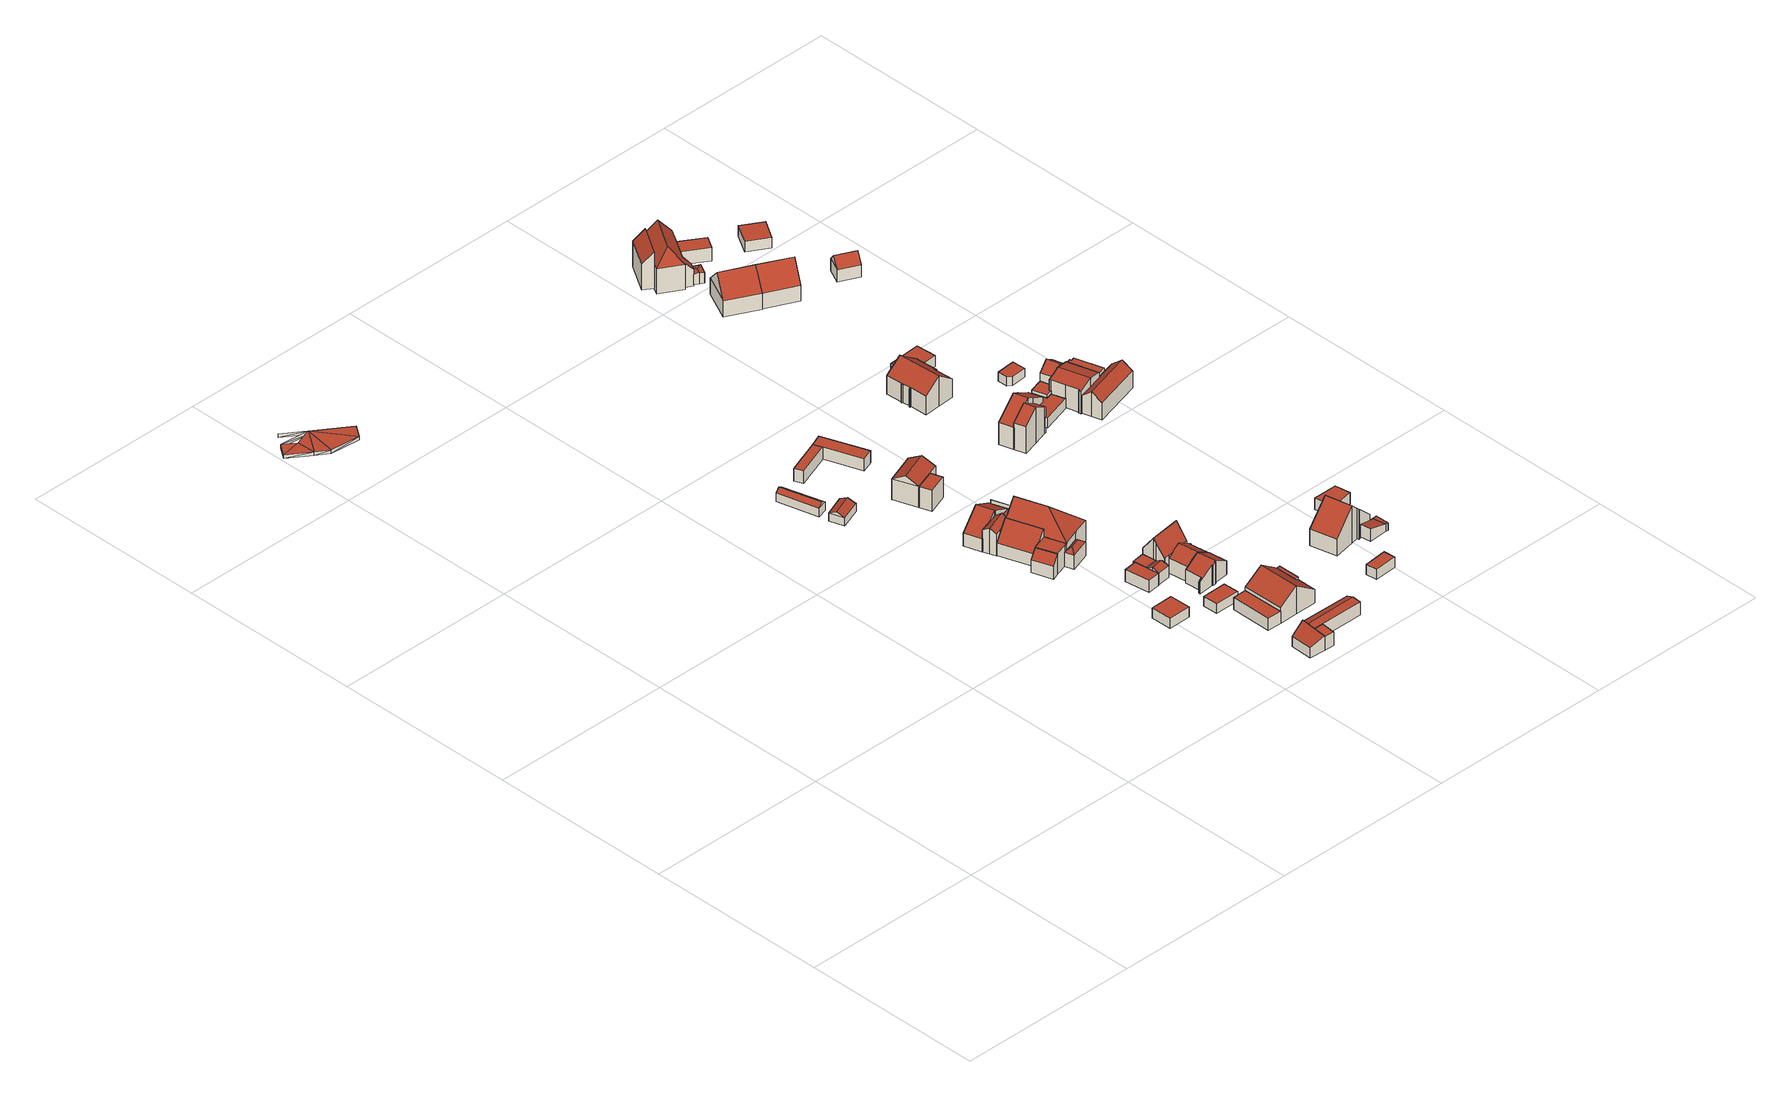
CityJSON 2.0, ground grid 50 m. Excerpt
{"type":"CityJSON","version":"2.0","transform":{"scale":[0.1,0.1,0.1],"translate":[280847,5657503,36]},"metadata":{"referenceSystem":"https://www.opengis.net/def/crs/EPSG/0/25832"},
"CityObjects":{
"building1":{"type":"Building","attributes":{"Geometrietyp2DReferenz":"2000","Gemeindeschluessel":"05370024","function":"53001_1800","roofType":"9999","measuredHeight":1},"geometry":[{"type":"MultiSurface","lod":"2","boundaries":[[[0,1,2]],[[1,3,2]],[[4,5,0]],[[5,1,0]],[[0,1,4]],[[1,5,4]],[[6,7,0]],[[7,1,0]],[[8,9,6]],[[9,7,6]],[[10,11,8]],[[11,9,8]],[[12,13,10]],[[13,11,10]],[[14,15,12]],[[15,13,12]],[[2,3,14]],[[3,15,14]],[[13,15,16]],[[16,15,3]],[[16,1,13]],[[13,1,11]],[[11,1,9]],[[9,1,7]],[[12,17,14]],[[17,2,14]],[[17,12,0]],[[12,10,0]],[[10,8,0]],[[8,6,0]]],"semantics":{"surfaces":[{"type":"WallSurface"},{"type":"GroundSurface"},{"type":"RoofSurface"}],"values":[0,0,0,0,0,0,0,0,0,0,0,0,0,0,0,0,0,0,1,1,1,1,1,1,2,2,2,2,2,2]}}]},
"building2":{"type":"Building","attributes":{"Geometrietyp2DReferenz":"3000","Gemeindeschluessel":"05370024","function":"31001_2724","roofType":"3100","measuredHeight":3.31},"address":[{"country":"Germany","locality":"Selfkant","thoroughfareNumber":"71","thoroughfareName":"Von-Byland-Straße"}],"geometry":[{"type":"Solid","lod":"2","boundaries":[[[[18,19,20,21]],[[22,23,19,18]],[[24,25,23,22]],[[21,20,25,24]],[[18,26,22]],[[24,27,21]],[[21,27,26,18]],[[22,26,27,24]],[[19,23,25,20]]]],"semantics":{"surfaces":[{"type":"WallSurface"},{"type":"RoofSurface"},{"type":"GroundSurface"}],"values":[[0,0,0,0,0,0,1,1,2]]}}]},
"building3":{"type":"Building","attributes":{"Geometrietyp2DReferenz":"3000","Gemeindeschluessel":"05370024","function":"31001_1313","roofType":"3100","measuredHeight":3.14},"address":[{"country":"Germany","locality":"Selfkant","thoroughfareNumber":"71","thoroughfareName":"Von-Byland-Straße"}],"geometry":[{"type":"Solid","lod":"2","boundaries":[[[[28,29,30,31]],[[32,33,29,28]],[[34,35,33,32]],[[31,30,35,34]],[[28,36,32]],[[34,37,31]],[[31,37,36,28]],[[32,36,37,34]],[[29,33,35,30]]]],"semantics":{"surfaces":[{"type":"WallSurface"},{"type":"RoofSurface"},{"type":"GroundSurface"}],"values":[[0,0,0,0,0,0,1,1,2]]}}]},
"building4":{"type":"Building","attributes":{"Geometrietyp2DReferenz":"3000","Gemeindeschluessel":"05370024","function":"31001_2463","roofType":"1000","measuredHeight":2.94},"address":[{"country":"Germany","locality":"Selfkant","thoroughfareNumber":"65","thoroughfareName":"Von-Byland-Straße"}],"geometry":[{"type":"Solid","lod":"2","boundaries":[[[[38,39,40,41]],[[42,43,39,38]],[[44,45,43,42]],[[41,40,45,44]],[[42,38,41,44]],[[39,43,45,40]]]],"semantics":{"surfaces":[{"type":"WallSurface"},{"type":"RoofSurface"},{"type":"GroundSurface"}],"values":[[0,0,0,0,1,2]]}}]},
"building5":{"type":"Building","attributes":{"Geometrietyp2DReferenz":"3000","Gemeindeschluessel":"05370024","function":"51009_1610","roofType":"2100","measuredHeight":4.06},"geometry":[{"type":"Solid","lod":"2","boundaries":[[[[46,47,48,49]],[[50,51,47,46]],[[52,53,51,50]],[[49,48,53,52]],[[50,46,49,52]],[[47,51,53,48]]]],"semantics":{"surfaces":[{"type":"WallSurface"},{"type":"RoofSurface"},{"type":"GroundSurface"}],"values":[[0,0,0,0,1,2]]}}]},
"building6":{"type":"Building","attributes":{"Geometrietyp2DReferenz":"3000","Gemeindeschluessel":"05370024","function":"51009_1610","roofType":"2100","measuredHeight":7.93},"geometry":[{"type":"Solid","lod":"2","boundaries":[[[[54,55,56,57]],[[58,59,55,54]],[[60,61,59,58]],[[57,56,61,60]],[[58,54,57,60]],[[55,59,61,56]]]],"semantics":{"surfaces":[{"type":"WallSurface"},{"type":"RoofSurface"},{"type":"GroundSurface"}],"values":[[0,0,0,0,1,2]]}}]},
"building7":{"type":"Building","attributes":{"Geometrietyp2DReferenz":"3000","Gemeindeschluessel":"05370024","function":"31001_2723","roofType":"1000","measuredHeight":3.44},"address":[{"country":"Germany","locality":"Selfkant","thoroughfareNumber":"65","thoroughfareName":"Von-Byland-Straße"}],"geometry":[{"type":"Solid","lod":"2","boundaries":[[[[62,63,64,65]],[[66,67,63,62]],[[68,69,67,66]],[[70,71,69,68]],[[65,64,71,70]],[[68,66,62,65,70]],[[63,67,69,71,64]]]],"semantics":{"surfaces":[{"type":"WallSurface"},{"type":"RoofSurface"},{"type":"GroundSurface"}],"values":[[0,0,0,0,0,1,2]]}}]},
"building8":{"type":"Building","attributes":{"Geometrietyp2DReferenz":"3000","Gemeindeschluessel":"05370024","function":"51009_1610","roofType":"1000","measuredHeight":3.46},"geometry":[{"type":"Solid","lod":"2","boundaries":[[[[72,73,74,75]],[[76,77,73,72]],[[78,79,77,76]],[[75,74,79,78]],[[76,72,75,78]],[[73,77,79,74]]]],"semantics":{"surfaces":[{"type":"WallSurface"},{"type":"RoofSurface"},{"type":"GroundSurface"}],"values":[[0,0,0,0,1,2]]}}]},
"building9":{"type":"Building","attributes":{"Gemeindeschluessel":"05370024","Geometrietyp2DReferenz":"3000","function":"31001_2463"},"address":[{"country":"Germany","locality":"Selfkant","thoroughfareNumber":"67","thoroughfareName":"Von-Byland-Straße"}],"children":["building9-1","building9-2"]},
"building9-1":{"type":"BuildingPart","attributes":{"roofType":"3100","measuredHeight":7.39},"parents":["building9"],"geometry":[{"type":"MultiSurface","lod":"2","boundaries":[[[80,81,82,83]],[[84,85,81,80]],[[86,87,85,84]],[[88,89,87,86]],[[90,91,89,88]],[[92,93,91,90]],[[94,95,93,92]],[[96,97,95,94]],[[86,84,80,88]],[[83,96,94,92,90,88,80]],[[81,85,87,89,91,93,95,97,82]],[[83,98,96]],[[82,97,96,98]]],"semantics":{"surfaces":[{"type":"WallSurface"},{"type":"RoofSurface"},{"type":"GroundSurface"},{"type":"ClosureSurface"}],"values":[0,0,0,0,0,0,0,0,1,1,2,0,3]}}]},
"building9-2":{"type":"BuildingPart","attributes":{"roofType":"1000","measuredHeight":3.7},"parents":["building9"],"geometry":[{"type":"Solid","lod":"2","boundaries":[[[[98,82,99,100]],[[101,102,97,96]],[[103,104,102,101]],[[100,99,104,103]],[[101,96,98,100,103]],[[82,97,102,104,99]],[[98,96,97,82]]]],"semantics":{"surfaces":[{"type":"WallSurface"},{"type":"RoofSurface"},{"type":"GroundSurface"},{"type":"ClosureSurface"}],"values":[[0,0,0,0,1,2,3]]}}]},
"building10":{"type":"Building","attributes":{"Gemeindeschluessel":"05370024","Geometrietyp2DReferenz":"3000","function":"31001_1010"},"address":[{"country":"Germany","locality":"Selfkant","thoroughfareNumber":"67","thoroughfareName":"Von-Byland-Straße"}],"children":["building10-1","building10-2","building10-3","building10-4","building10-5"]},
"building10-1":{"type":"BuildingPart","attributes":{"roofType":"5000","measuredHeight":10.59,"storeysAboveGround":1},"parents":["building10"],"geometry":[{"type":"MultiSurface","lod":"2","boundaries":[[[105,106,107,108]],[[109,110,99,111]],[[112,104,110,109]],[[113,102,104,112]],[[114,115,102,113]],[[116,117,115,114]],[[118,119,117,116]],[[120,121,119,118]],[[122,123,121,120]],[[109,111,124,105,108,125,126]],[[125,122,120,126]],[[120,118,116,114,113,112,109,126]],[[127,107,106,128,99,110,104,102,115,117,119,121,123]],[[122,125,129,130]],[[130,129,127,123]],[[108,107,127,125]],[[105,124,128,106]],[[111,131,132]],[[124,132,131,99,128]]],"semantics":{"surfaces":[{"type":"WallSurface"},{"type":"RoofSurface"},{"type":"GroundSurface"},{"type":"ClosureSurface"}],"values":[0,0,0,0,0,0,0,0,0,1,1,1,2,0,3,3,3,0,3]}}]},
"building10-2":{"type":"BuildingPart","attributes":{"roofType":"3200","measuredHeight":5.01,"storeysAboveGround":1},"parents":["building10"],"geometry":[{"type":"MultiSurface","lod":"2","boundaries":[[[133,134,135,136]],[[137,138,123,130]],[[136,135,138,137]],[[139,130,133,140]],[[133,136,140]],[[140,136,137,139]],[[137,130,139]],[[134,123,138,135]],[[129,130,123,127]],[[133,129,127,134]]],"semantics":{"surfaces":[{"type":"WallSurface"},{"type":"RoofSurface"},{"type":"GroundSurface"},{"type":"ClosureSurface"}],"values":[0,0,0,1,1,1,1,2,3,3]}}]},
"building10-3":{"type":"BuildingPart","attributes":{"roofType":"1000","measuredHeight":5.79,"storeysAboveGround":1},"parents":["building10"],"geometry":[{"type":"MultiSurface","lod":"2","boundaries":[[[108,107,141,142]],[[143,144,134,145]],[[145,125,108,142,143]],[[107,127,134,144,141]],[[125,127,107,108]],[[125,145,133,129]],[[127,129,133,134]],[[146,55,141,144]],[[143,142,147,148]],[[148,147,55,146]]],"semantics":{"surfaces":[{"type":"WallSurface"},{"type":"RoofSurface"},{"type":"GroundSurface"},{"type":"ClosureSurface"}],"values":[0,0,1,2,3,0,3,0,0,3]}}]},
"building10-4":{"type":"BuildingPart","attributes":{"roofType":"3100","measuredHeight":7.17,"storeysAboveGround":1},"parents":["building10"],"geometry":[{"type":"MultiSurface","lod":"2","boundaries":[[[149,150,106,151]],[[152,153,150,149]],[[154,85,153,152]],[[155,82,85,154]],[[156,157,82,155]],[[131,99,157,156]],[[155,154,152,156]],[[149,151,158,131,156,152]],[[150,153,85,82,157,99,128,106]],[[158,124,132]],[[131,132,124,128,99]],[[158,151,105,124]],[[106,128,124,105]]],"semantics":{"surfaces":[{"type":"WallSurface"},{"type":"RoofSurface"},{"type":"GroundSurface"},{"type":"ClosureSurface"}],"values":[0,0,0,0,0,0,1,1,2,0,3,0,3]}}]},
"building10-5":{"type":"BuildingPart","attributes":{"roofType":"2100","measuredHeight":5.58,"storeysAboveGround":1},"address":[{"country":"Germany","locality":"Selfkant","thoroughfareNumber":"67","thoroughfareName":"Von-Byland-Straße"}],"parents":["building10"],"geometry":[{"type":"Solid","lod":"2","boundaries":[[[[159,160,146,148]],[[161,162,160,159]],[[147,55,162,161]],[[161,159,148,147]],[[160,162,55,146]],[[147,148,146,55]]]],"semantics":{"surfaces":[{"type":"WallSurface"},{"type":"RoofSurface"},{"type":"GroundSurface"},{"type":"ClosureSurface"}],"values":[[0,0,0,1,2,3]]}}]},
"building11":{"type":"Building","attributes":{"Geometrietyp2DReferenz":"3000","Gemeindeschluessel":"05370024","function":"31001_2463","roofType":"1000","measuredHeight":2.73},"address":[{"country":"Germany","locality":"Selfkant","thoroughfareNumber":"61","thoroughfareName":"Von-Byland-Straße"}],"geometry":[{"type":"Solid","lod":"2","boundaries":[[[[163,164,165,166]],[[167,168,164,163]],[[169,170,168,167]],[[166,165,170,169]],[[167,163,166,169]],[[164,168,170,165]]]],"semantics":{"surfaces":[{"type":"WallSurface"},{"type":"RoofSurface"},{"type":"GroundSurface"}],"values":[[0,0,0,0,1,2]]}}]},
"building12":{"type":"Building","attributes":{"Geometrietyp2DReferenz":"3000","Gemeindeschluessel":"05370024","function":"31001_2723","roofType":"1000","measuredHeight":3.52},"address":[{"country":"Germany","locality":"Selfkant","thoroughfareNumber":"71","thoroughfareName":"Von-Byland-Straße"}],"geometry":[{"type":"Solid","lod":"2","boundaries":[[[[171,172,173,174]],[[175,176,172,171]],[[177,178,176,175]],[[174,173,178,177]],[[175,171,174,177]],[[172,176,178,173]]]],"semantics":{"surfaces":[{"type":"WallSurface"},{"type":"RoofSurface"},{"type":"GroundSurface"}],"values":[[0,0,0,0,1,2]]}}]},
"building13":{"type":"Building","attributes":{"Geometrietyp2DReferenz":"3000","Gemeindeschluessel":"05370024","function":"31001_2723","roofType":"1000","measuredHeight":3.33},"address":[{"country":"Germany","locality":"Selfkant","thoroughfareNumber":"65","thoroughfareName":"Von-Byland-Straße"}],"geometry":[{"type":"Solid","lod":"2","boundaries":[[[[179,180,181,182]],[[183,184,180,179]],[[65,185,184,183]],[[70,186,185,65]],[[182,181,186,70]],[[65,183,179,182,70]],[[180,184,185,186,181]]]],"semantics":{"surfaces":[{"type":"WallSurface"},{"type":"RoofSurface"},{"type":"GroundSurface"}],"values":[[0,0,0,0,0,1,2]]}}]},
"building14":{"type":"Building","attributes":{"Gemeindeschluessel":"05370024","Geometrietyp2DReferenz":"3000","function":"31001_2723"},"address":[{"country":"Germany","locality":"Selfkant","thoroughfareNumber":"59","thoroughfareName":"Von-Byland-Straße"}],"children":["building14-1","building14-2"]},
"building14-1":{"type":"BuildingPart","attributes":{"roofType":"3100","measuredHeight":4.23},"parents":["building14"],"geometry":[{"type":"MultiSurface","lod":"2","boundaries":[[[187,188,47,189]],[[190,191,188,187]],[[189,47,192,193]],[[187,194,190]],[[193,195,189]],[[189,195,194,187]],[[190,194,195,193]],[[188,191,192,47]],[[190,196,197,191]],[[192,197,196,193]]],"semantics":{"surfaces":[{"type":"WallSurface"},{"type":"RoofSurface"},{"type":"GroundSurface"},{"type":"ClosureSurface"}],"values":[0,0,0,0,0,1,1,2,0,3]}}]},
"building14-2":{"type":"BuildingPart","attributes":{"roofType":"1000","measuredHeight":3.67},"parents":["building14"],"geometry":[{"type":"Solid","lod":"2","boundaries":[[[[198,199,197,196]],[[200,51,199,198]],[[193,192,51,200]],[[200,198,196,193]],[[199,51,192,197]],[[196,197,192,193]]]],"semantics":{"surfaces":[{"type":"WallSurface"},{"type":"RoofSurface"},{"type":"GroundSurface"},{"type":"ClosureSurface"}],"values":[[0,0,0,1,2,3]]}}]},
"building15":{"type":"Building","attributes":{"Gemeindeschluessel":"05370024","Geometrietyp2DReferenz":"3000","function":"31001_1010"},"address":[{"country":"Germany","locality":"Selfkant","thoroughfareNumber":"71","thoroughfareName":"Von-Byland-Straße"}],"children":["building15-1","building15-2"]},
"building15-1":{"type":"BuildingPart","attributes":{"roofType":"3100","measuredHeight":7.72},"parents":["building15"],"geometry":[{"type":"MultiSurface","lod":"2","boundaries":[[[201,202,203,204]],[[205,206,202,201]],[[204,203,207,208]],[[201,209,205]],[[208,210,204]],[[204,210,209,201]],[[205,209,210,208]],[[202,206,207,203]],[[205,211,212,206]],[[207,212,211,208]]],"semantics":{"surfaces":[{"type":"WallSurface"},{"type":"RoofSurface"},{"type":"GroundSurface"},{"type":"ClosureSurface"}],"values":[0,0,0,0,0,1,1,2,0,3]}}]},
"building15-2":{"type":"BuildingPart","attributes":{"roofType":"1000","measuredHeight":5.83},"parents":["building15"],"geometry":[{"type":"Solid","lod":"2","boundaries":[[[[213,214,212,211]],[[215,216,214,213]],[[208,207,216,215]],[[215,213,211,208]],[[214,216,207,212]],[[211,212,207,208]]]],"semantics":{"surfaces":[{"type":"WallSurface"},{"type":"RoofSurface"},{"type":"GroundSurface"},{"type":"ClosureSurface"}],"values":[[0,0,0,1,2,3]]}}]},
"building16":{"type":"Building","attributes":{"Geometrietyp2DReferenz":"3000","Gemeindeschluessel":"05370024","function":"31001_1010","roofType":"3100","measuredHeight":7.88},"address":[{"country":"Germany","locality":"Selfkant","thoroughfareNumber":"61","thoroughfareName":"Von-Byland-Straße"}],"geometry":[{"type":"Solid","lod":"2","boundaries":[[[[217,73,218,219]],[[220,74,73,217]],[[221,222,74,220]],[[223,224,222,221]],[[225,226,224,223]],[[227,228,226,225]],[[229,230,228,227]],[[219,218,230,229]],[[229,227,225,223,221,219]],[[220,217,219,221]],[[73,74,222,224,226,228,230,218]]]],"semantics":{"surfaces":[{"type":"WallSurface"},{"type":"RoofSurface"},{"type":"GroundSurface"}],"values":[[0,0,0,0,0,0,0,0,1,1,2]]}}]},
"building17":{"type":"Building","attributes":{"Gemeindeschluessel":"05370024","Geometrietyp2DReferenz":"3000","function":"31001_1010"},"address":[{"country":"Germany","locality":"Selfkant","thoroughfareNumber":"65","thoroughfareName":"Von-Byland-Straße"}],"children":["building17-1","building17-2","building17-3","building17-4"]},
"building17-1":{"type":"BuildingPart","attributes":{"roofType":"3100","measuredHeight":9.28},"parents":["building17"],"geometry":[{"type":"MultiSurface","lod":"2","boundaries":[[[231,232,233,234]],[[235,236,184,237]],[[238,180,236,235]],[[239,240,180,238]],[[241,242,240,239]],[[243,244,242,241]],[[245,244,243]],[[237,246,231,234,245,243,241,235]],[[239,238,235,241]],[[232,247,184,236,180,240,242,244,233]],[[231,246,248,249]],[[247,232,249,248]],[[237,250,251,248,246]],[[184,252,251,250]],[[252,247,248,251]],[[245,253,254]],[[234,255,256]],[[257,256,255,233,258]],[[254,253,257,258,244]]],"semantics":{"surfaces":[{"type":"WallSurface"},{"type":"RoofSurface"},{"type":"GroundSurface"},{"type":"ClosureSurface"}],"values":[0,0,0,0,0,0,0,1,1,2,0,3,0,3,3,0,0,3,3]}}]},
"building17-2":{"type":"BuildingPart","attributes":{"roofType":"3100","measuredHeight":4.21},"parents":["building17"],"geometry":[{"type":"Solid","lod":"2","boundaries":[[[[259,260,261,262]],[[263,185,260,259]],[[250,184,185,263]],[[264,265,232,249]],[[262,261,265,264]],[[250,263,259,251]],[[262,264,249,248,251,259]],[[260,185,184,252,247,232,265,261]],[[251,252,184,250]],[[251,248,247,252]],[[248,249,232,247]]]],"semantics":{"surfaces":[{"type":"WallSurface"},{"type":"RoofSurface"},{"type":"GroundSurface"},{"type":"ClosureSurface"}],"values":[[0,0,0,0,0,1,1,2,3,3,3]]}}]},
"building17-3":{"type":"BuildingPart","attributes":{"roofType":"3100","measuredHeight":6.4},"parents":["building17"],"geometry":[{"type":"MultiSurface","lod":"2","boundaries":[[[266,267,244,254]],[[268,269,267,266]],[[270,271,269,268]],[[272,273,271,270]],[[255,233,274,275]],[[272,270,268,266,254,276,277]],[[255,275,277,276]],[[267,269,271,273,278,274,233,258,244]],[[277,279,272]],[[272,279,278,273]],[[277,280,279,278]],[[279,280,275,274,278]],[[276,257,256]],[[255,256,257,258,233]],[[276,253,257]],[[257,253,254,244,258]]],"semantics":{"surfaces":[{"type":"WallSurface"},{"type":"RoofSurface"},{"type":"GroundSurface"},{"type":"ClosureSurface"}],"values":[0,0,0,0,0,1,1,2,0,3,0,3,0,3,0,3]}}]},
"building17-4":{"type":"BuildingPart","attributes":{"roofType":"3100","measuredHeight":6.34},"parents":["building17"],"geometry":[{"type":"MultiSurface","lod":"2","boundaries":[[[281,282,283,284]],[[285,286,282,281]],[[287,288,286,285]],[[289,290,288,287]],[[291,292,290,289]],[[293,294,292,291]],[[295,296,294,293]],[[297,298,296,295]],[[275,274,298,297]],[[299,300,273,272]],[[301,302,300,299]],[[284,283,302,301]],[[275,297,295,293,291,289,287,285,281,284,279]],[[301,299,272,279,284]],[[282,286,288,290,292,294,296,298,274,278,273,300,302,283]],[[275,280,279,278,274]],[[279,272,273,278]]],"semantics":{"surfaces":[{"type":"WallSurface"},{"type":"RoofSurface"},{"type":"GroundSurface"},{"type":"ClosureSurface"}],"values":[0,0,0,0,0,0,0,0,0,0,0,0,1,1,2,3,3]}}]},
"building18":{"type":"Building","attributes":{"Geometrietyp2DReferenz":"3000","Gemeindeschluessel":"05370024","function":"51009_1610","roofType":"2100","measuredHeight":4.71},"geometry":[{"type":"Solid","lod":"2","boundaries":[[[[303,304,305,306]],[[307,308,304,303]],[[309,310,308,307]],[[306,305,310,309]],[[307,303,306,309]],[[304,308,310,305]]]],"semantics":{"surfaces":[{"type":"WallSurface"},{"type":"RoofSurface"},{"type":"GroundSurface"}],"values":[[0,0,0,0,1,2]]}}]},
"building19":{"type":"Building","attributes":{"Geometrietyp2DReferenz":"3000","Gemeindeschluessel":"05370024","function":"51009_1610","roofType":"2100","measuredHeight":5.77},"geometry":[{"type":"Solid","lod":"2","boundaries":[[[[311,312,313,314]],[[315,316,312,311]],[[317,318,316,315]],[[314,313,318,317]],[[315,311,314,317]],[[312,316,318,313]]]],"semantics":{"surfaces":[{"type":"WallSurface"},{"type":"RoofSurface"},{"type":"GroundSurface"}],"values":[[0,0,0,0,1,2]]}}]},
"building20":{"type":"Building","attributes":{"Geometrietyp2DReferenz":"3000","Gemeindeschluessel":"05370024","function":"31001_2723","roofType":"1000","measuredHeight":3.43},"address":[{"country":"Germany","locality":"Selfkant","thoroughfareNumber":"71","thoroughfareName":"Von-Byland-Straße"}],"geometry":[{"type":"Solid","lod":"2","boundaries":[[[[319,320,321,322]],[[323,324,320,319]],[[174,325,324,323]],[[177,326,325,174]],[[322,321,326,177]],[[174,323,319,322,177]],[[320,324,325,326,321]]]],"semantics":{"surfaces":[{"type":"WallSurface"},{"type":"RoofSurface"},{"type":"GroundSurface"}],"values":[[0,0,0,0,0,1,2]]}}]},
"building21":{"type":"Building","attributes":{"Geometrietyp2DReferenz":"3000","Gemeindeschluessel":"05370024","function":"51009_1610","roofType":"1000","measuredHeight":4.39},"geometry":[{"type":"Solid","lod":"2","boundaries":[[[[327,228,328,329]],[[225,226,228,327]],[[223,224,226,225]],[[329,328,224,223]],[[225,327,329,223]],[[228,226,224,328]]]],"semantics":{"surfaces":[{"type":"WallSurface"},{"type":"RoofSurface"},{"type":"GroundSurface"}],"values":[[0,0,0,0,1,2]]}}]},
"building22":{"type":"Building","attributes":{"Geometrietyp2DReferenz":"3000","Gemeindeschluessel":"05370024","function":"51009_1610","roofType":"1000","measuredHeight":2.93},"geometry":[{"type":"Solid","lod":"2","boundaries":[[[[330,331,332,333]],[[334,335,331,330]],[[336,337,335,334]],[[333,332,337,336]],[[334,330,333,336]],[[331,335,337,332]]]],"semantics":{"surfaces":[{"type":"WallSurface"},{"type":"RoofSurface"},{"type":"GroundSurface"}],"values":[[0,0,0,0,1,2]]}}]},
"building23":{"type":"Building","attributes":{"Geometrietyp2DReferenz":"3000","Gemeindeschluessel":"05370024","function":"31001_1010","roofType":"3100","measuredHeight":10.42,"storeysAboveGround":2},"address":[{"country":"Germany","locality":"Selfkant","thoroughfareNumber":"74","thoroughfareName":"Von-Byland-Straße"}],"geometry":[{"type":"Solid","lod":"2","boundaries":[[[[338,339,340,341]],[[342,343,339,338]],[[344,345,343,342]],[[346,347,345,344]],[[348,349,347,346]],[[350,351,349,348]],[[352,353,351,350]],[[354,355,353,352]],[[341,340,355,354]],[[338,341,354,352,350,348,342]],[[346,344,342,348]],[[339,343,345,347,349,351,353,355,340]]]],"semantics":{"surfaces":[{"type":"WallSurface"},{"type":"RoofSurface"},{"type":"GroundSurface"}],"values":[[0,0,0,0,0,0,0,0,0,1,1,2]]}}]},
"building24":{"type":"Building","attributes":{"Gemeindeschluessel":"05370024","Geometrietyp2DReferenz":"3000","function":"31001_1010"},"address":[{"country":"Germany","locality":"Selfkant","thoroughfareNumber":"82","thoroughfareName":"Von-Byland-Straße"}],"children":["building24-1","building24-2"]},
"building24-1":{"type":"BuildingPart","attributes":{"roofType":"3100","measuredHeight":10.04},"parents":["building24"],"geometry":[{"type":"MultiSurface","lod":"2","boundaries":[[[356,357,358,359]],[[360,361,357,356]],[[362,363,361,360]],[[364,365,363,362]],[[366,367,365,364]],[[368,369,367,366]],[[370,371,369,368]],[[370,368,366,364,362,360,372]],[[356,359,372,360]],[[373,358,357,361,363,365,367,369,371]],[[370,372,374,375]],[[375,374,373,371]],[[372,376,374]],[[377,359,358,378]],[[374,376,377,378,373]]],"semantics":{"surfaces":[{"type":"WallSurface"},{"type":"RoofSurface"},{"type":"GroundSurface"},{"type":"ClosureSurface"}],"values":[0,0,0,0,0,0,0,1,1,2,0,3,0,3,3]}}]},
"building24-2":{"type":"BuildingPart","attributes":{"roofType":"3100","measuredHeight":10.05},"parents":["building24"],"geometry":[{"type":"MultiSurface","lod":"2","boundaries":[[[379,380,381,382]],[[383,358,380,379]],[[384,385,371,375]],[[386,387,385,384]],[[382,381,387,386]],[[386,384,375,388,382]],[[383,379,382,388]],[[380,358,378,371,385,387,381]],[[388,377,359,383]],[[359,377,378,358]],[[388,376,377]],[[374,375,371,373]],[[377,376,374,373,378]]],"semantics":{"surfaces":[{"type":"WallSurface"},{"type":"RoofSurface"},{"type":"GroundSurface"},{"type":"ClosureSurface"}],"values":[0,0,0,0,0,1,1,2,0,3,0,3,3]}}]},
"building25":{"type":"Building","attributes":{"Geometrietyp2DReferenz":"3000","Gemeindeschluessel":"05370024","function":"31001_1010","roofType":"3100","measuredHeight":8.35},"address":[{"country":"Germany","locality":"Selfkant","thoroughfareNumber":"84","thoroughfareName":"Von-Byland-Straße"}],"geometry":[{"type":"Solid","lod":"2","boundaries":[[[[389,390,391,392]],[[393,394,390,389]],[[395,396,394,393]],[[397,398,396,395]],[[399,400,398,397]],[[401,402,400,399]],[[403,404,402,401]],[[405,406,404,403]],[[407,408,406,405]],[[409,410,408,407]],[[411,412,410,409]],[[413,414,412,411]],[[415,416,414,413]],[[417,418,416,415]],[[419,420,418,417]],[[421,422,420,419]],[[423,424,422,421]],[[392,391,424,423]],[[409,407,405,403,401,399,397,411]],[[395,393,389,392,423,421,419,417,415,413,411,397]],[[390,394,396,398,400,402,404,406,408,410,412,414,416,418,420,422,424,391]]]],"semantics":{"surfaces":[{"type":"WallSurface"},{"type":"RoofSurface"},{"type":"GroundSurface"}],"values":[[0,0,0,0,0,0,0,0,0,0,0,0,0,0,0,0,0,0,1,1,2]]}}]},
"building26":{"type":"Building","attributes":{"Gemeindeschluessel":"05370024","Geometrietyp2DReferenz":"3000","function":"31001_2463"},"address":[{"country":"Germany","locality":"Selfkant","thoroughfareNumber":"74","thoroughfareName":"Von-Byland-Straße"}],"children":["building26-1","building26-2"]},
"building26-1":{"type":"BuildingPart","attributes":{"roofType":"2100","measuredHeight":3.52},"parents":["building26"],"geometry":[{"type":"Solid","lod":"2","boundaries":[[[[425,426,427,428]],[[429,430,426,425]],[[431,432,430,429]],[[428,427,433,434]],[[431,429,425,428,434]],[[426,430,432,433,427]],[[434,433,432,431]]]],"semantics":{"surfaces":[{"type":"WallSurface"},{"type":"RoofSurface"},{"type":"GroundSurface"},{"type":"ClosureSurface"}],"values":[[0,0,0,0,1,2,3]]}}]},
"building26-2":{"type":"BuildingPart","attributes":{"roofType":"1000","measuredHeight":2.08},"parents":["building26"],"geometry":[{"type":"Solid","lod":"2","boundaries":[[[[435,436,432,431]],[[437,438,436,435]],[[434,433,438,437]],[[437,435,431,434]],[[436,438,433,432]],[[431,432,433,434]]]],"semantics":{"surfaces":[{"type":"WallSurface"},{"type":"RoofSurface"},{"type":"GroundSurface"},{"type":"ClosureSurface"}],"values":[[0,0,0,1,2,3]]}}]},
"building27":{"type":"Building","attributes":{"Geometrietyp2DReferenz":"3000","Gemeindeschluessel":"05370024","function":"31001_2463","roofType":"1000","measuredHeight":3.32},"address":[{"country":"Germany","locality":"Selfkant","thoroughfareNumber":"74","thoroughfareName":"Von-Byland-Straße"}],"geometry":[{"type":"Solid","lod":"2","boundaries":[[[[439,440,441,442]],[[443,444,440,439]],[[445,446,444,443]],[[442,441,446,445]],[[443,439,442,445]],[[440,444,446,441]]]],"semantics":{"surfaces":[{"type":"WallSurface"},{"type":"RoofSurface"},{"type":"GroundSurface"}],"values":[[0,0,0,0,1,2]]}}]},
"building28":{"type":"Building","attributes":{"Geometrietyp2DReferenz":"3000","Gemeindeschluessel":"05370024","function":"31001_1010","roofType":"1000","measuredHeight":2.78},"address":[{"country":"Germany","locality":"Selfkant","thoroughfareNumber":"82","thoroughfareName":"Von-Byland-Straße"}],"geometry":[{"type":"Solid","lod":"2","boundaries":[[[[447,448,449,450]],[[451,452,448,447]],[[453,454,452,451]],[[455,456,454,453]],[[457,458,456,455]],[[459,460,458,457]],[[461,462,460,459]],[[463,464,462,461]],[[465,466,464,463]],[[450,449,466,465]],[[463,461,459,457,455,453,451,447,450,465]],[[448,452,454,456,458,460,462,464,466,449]]]],"semantics":{"surfaces":[{"type":"WallSurface"},{"type":"RoofSurface"},{"type":"GroundSurface"}],"values":[[0,0,0,0,0,0,0,0,0,0,1,2]]}}]},
"building29":{"type":"Building","attributes":{"Geometrietyp2DReferenz":"3000","Gemeindeschluessel":"05370024","function":"31001_2463","roofType":"1000","measuredHeight":2.94},"address":[{"country":"Germany","locality":"Selfkant","thoroughfareNumber":"84","thoroughfareName":"Von-Byland-Straße"}],"geometry":[{"type":"Solid","lod":"2","boundaries":[[[[467,468,469,470]],[[471,472,468,467]],[[473,474,472,471]],[[475,476,474,473]],[[477,478,476,475]],[[470,469,478,477]],[[475,473,471,467,470,477]],[[468,472,474,476,478,469]]]],"semantics":{"surfaces":[{"type":"WallSurface"},{"type":"RoofSurface"},{"type":"GroundSurface"}],"values":[[0,0,0,0,0,0,1,2]]}}]},
"building30":{"type":"Building","attributes":{"Geometrietyp2DReferenz":"3000","Gemeindeschluessel":"05370024","function":"31001_2723","roofType":"1000","measuredHeight":3.55},"address":[{"country":"Germany","locality":"Selfkant","thoroughfareNumber":"82","thoroughfareName":"Von-Byland-Straße"}],"geometry":[{"type":"Solid","lod":"2","boundaries":[[[[479,480,481,482]],[[483,484,480,479]],[[485,486,484,483]],[[487,488,486,485]],[[489,490,488,487]],[[482,481,490,489]],[[487,485,483,479,482,489]],[[480,484,486,488,490,481]]]],"semantics":{"surfaces":[{"type":"WallSurface"},{"type":"RoofSurface"},{"type":"GroundSurface"}],"values":[[0,0,0,0,0,0,1,2]]}}]},
"building31":{"type":"Building","attributes":{"Geometrietyp2DReferenz":"3000","Gemeindeschluessel":"05370024","function":"31001_1010","roofType":"3100","measuredHeight":9.3},"address":[{"country":"Germany","locality":"Selfkant","thoroughfareNumber":"2","thoroughfareName":"Holzstraße"}],"geometry":[{"type":"Solid","lod":"2","boundaries":[[[[491,492,493,494]],[[495,496,492,491]],[[497,498,496,495]],[[494,493,498,497]],[[491,499,495]],[[497,500,494]],[[494,500,499,491]],[[495,499,500,497]],[[492,496,498,493]]]],"semantics":{"surfaces":[{"type":"WallSurface"},{"type":"RoofSurface"},{"type":"GroundSurface"}],"values":[[0,0,0,0,0,0,1,1,2]]}}]},
"building32":{"type":"Building","attributes":{"Geometrietyp2DReferenz":"3000","Gemeindeschluessel":"05370024","function":"31001_2120","roofType":"3100","measuredHeight":7.35},"address":[{"country":"Germany","locality":"Selfkant","thoroughfareNumber":"82","thoroughfareName":"Von-Byland-Straße"}],"geometry":[{"type":"Solid","lod":"2","boundaries":[[[[501,502,503,504]],[[505,506,502,501]],[[507,508,506,505]],[[509,510,508,507]],[[511,512,510,509]],[[513,514,512,511]],[[515,516,514,513]],[[517,518,516,515]],[[519,520,518,517]],[[521,522,520,519]],[[523,524,522,521]],[[504,503,524,523]],[[519,517,515,513,511,509,507,505,521]],[[501,504,523,521,505]],[[502,506,508,510,512,514,516,518,520,522,524,503]]]],"semantics":{"surfaces":[{"type":"WallSurface"},{"type":"RoofSurface"},{"type":"GroundSurface"}],"values":[[0,0,0,0,0,0,0,0,0,0,0,0,1,1,2]]}}]},
"building33":{"type":"Building","attributes":{"Geometrietyp2DReferenz":"3000","Gemeindeschluessel":"05370024","function":"51009_1611","roofType":"1000","measuredHeight":2.5},"geometry":[{"type":"Solid","lod":"2","boundaries":[[[[525,526,527,528]],[[529,530,526,525]],[[531,532,530,529]],[[533,534,532,531]],[[528,527,534,533]],[[531,529,525,528,533]],[[526,530,532,534,527]]]],"semantics":{"surfaces":[{"type":"WallSurface"},{"type":"RoofSurface"},{"type":"GroundSurface"}],"values":[[0,0,0,0,0,1,2]]}}]},
"building34":{"type":"Building","attributes":{"Geometrietyp2DReferenz":"3000","Gemeindeschluessel":"05370024","function":"31001_2724","roofType":"5000","measuredHeight":3.38},"address":[{"country":"Germany","locality":"Selfkant","thoroughfareNumber":"4","thoroughfareName":"Holzstraße"}],"geometry":[{"type":"Solid","lod":"2","boundaries":[[[[535,536,537,538]],[[539,540,536,535]],[[541,542,540,539]],[[543,544,542,541]],[[545,546,544,543]],[[538,537,546,545]],[[538,545,543,547]],[[543,541,547]],[[541,539,535,538,547]],[[536,540,542,544,546,537]]]],"semantics":{"surfaces":[{"type":"WallSurface"},{"type":"RoofSurface"},{"type":"GroundSurface"}],"values":[[0,0,0,0,0,0,1,1,1,2]]}}]},
"building35":{"type":"Building","attributes":{"Geometrietyp2DReferenz":"3000","Gemeindeschluessel":"05370024","function":"51009_1610","roofType":"3100","measuredHeight":7.59},"geometry":[{"type":"Solid","lod":"2","boundaries":[[[[548,524,549,550]],[[551,520,524,548]],[[552,553,520,551]],[[550,549,553,552]],[[548,554,551]],[[552,555,550]],[[550,555,554,548]],[[551,554,555,552]],[[524,520,553,549]]]],"semantics":{"surfaces":[{"type":"WallSurface"},{"type":"RoofSurface"},{"type":"GroundSurface"}],"values":[[0,0,0,0,0,0,1,1,2]]}}]},
"building36":{"type":"Building","attributes":{"Gemeindeschluessel":"05370024","Geometrietyp2DReferenz":"3000","function":"31001_1010"},"address":[{"country":"Germany","locality":"Selfkant","thoroughfareNumber":"4","thoroughfareName":"Holzstraße"}],"children":["building36-1","building36-2","building36-3"]},
"building36-1":{"type":"BuildingPart","attributes":{"roofType":"5000","measuredHeight":10.53},"parents":["building36"],"geometry":[{"type":"MultiSurface","lod":"2","boundaries":[[[556,557,558,559]],[[560,561,557,556]],[[562,563,564,565]],[[566,567,563,562]],[[568,569,567,566]],[[570,571,572,573]],[[574,575,571,570]],[[576,577,575,574]],[[578,579,577,576]],[[580,558,579,578]],[[559,558,580]],[[566,562,565,560,556,581]],[[556,559,581]],[[559,580,578,576,574,570,573,568,566,581]],[[557,561,564,563,567,569,572,571,575,577,579,558]],[[560,565,564,561]],[[568,573,582,583]],[[572,569,583,582]]],"semantics":{"surfaces":[{"type":"WallSurface"},{"type":"RoofSurface"},{"type":"GroundSurface"},{"type":"ClosureSurface"}],"values":[0,0,0,0,0,0,0,0,0,0,0,1,1,1,2,3,0,3]}}]},
"building36-2":{"type":"BuildingPart","attributes":{"roofType":"1000","measuredHeight":3.71},"parents":["building36"],"geometry":[{"type":"Solid","lod":"2","boundaries":[[[[584,585,569,583]],[[586,587,585,584]],[[582,572,587,586]],[[584,583,582,586]],[[569,585,587,572]],[[582,583,569,572]]]],"semantics":{"surfaces":[{"type":"WallSurface"},{"type":"RoofSurface"},{"type":"GroundSurface"},{"type":"ClosureSurface"}],"values":[[0,0,0,1,2,3]]}}]},
"building36-3":{"type":"BuildingPart","attributes":{"roofType":"2100","measuredHeight":10.16},"parents":["building36"],"geometry":[{"type":"MultiSurface","lod":"2","boundaries":[[[588,589,561,590]],[[591,592,589,588]],[[593,564,592,591]],[[593,591,588,590]],[[589,592,564,561]],[[593,590,560,565]],[[561,564,565,560]]],"semantics":{"surfaces":[{"type":"WallSurface"},{"type":"RoofSurface"},{"type":"GroundSurface"},{"type":"ClosureSurface"}],"values":[0,0,0,1,2,0,3]}}]},
"building37":{"type":"Building","attributes":{"Geometrietyp2DReferenz":"3000","Gemeindeschluessel":"05370024","function":"31001_1010","roofType":"3100","measuredHeight":6.94},"address":[{"country":"Germany","locality":"Selfkant","thoroughfareNumber":"82","thoroughfareName":"Von-Byland-Straße"}],"geometry":[{"type":"Solid","lod":"2","boundaries":[[[[594,595,596,597]],[[598,599,595,594]],[[600,601,599,598]],[[602,603,601,600]],[[604,605,603,602]],[[606,607,605,604]],[[608,609,607,606]],[[597,596,609,608]],[[604,602,600,598,594,606]],[[597,608,606,594]],[[595,599,601,603,605,607,609,596]]]],"semantics":{"surfaces":[{"type":"WallSurface"},{"type":"RoofSurface"},{"type":"GroundSurface"}],"values":[[0,0,0,0,0,0,0,0,1,1,2]]}}]},
"building38":{"type":"Building","attributes":{"Geometrietyp2DReferenz":"3000","Gemeindeschluessel":"05370024","function":"31001_1010","roofType":"3100","measuredHeight":9.26},"address":[{"country":"Germany","locality":"Selfkant","thoroughfareNumber":"2","thoroughfareName":"Holzstraße"}],"geometry":[{"type":"Solid","lod":"2","boundaries":[[[[610,611,612,491]],[[613,614,611,610]],[[495,615,614,613]],[[491,612,615,495]],[[610,616,613]],[[495,499,491]],[[491,499,616,610]],[[613,616,499,495]],[[611,614,615,612]]]],"semantics":{"surfaces":[{"type":"WallSurface"},{"type":"RoofSurface"},{"type":"GroundSurface"}],"values":[[0,0,0,0,0,0,1,1,2]]}}]},
"building39":{"type":"Building","attributes":{"Geometrietyp2DReferenz":"3000","Gemeindeschluessel":"05370024","function":"31001_2723","roofType":"1000","measuredHeight":5.75},"address":[{"country":"Germany","locality":"Selfkant","thoroughfareNumber":"82","thoroughfareName":"Von-Byland-Straße"}],"geometry":[{"type":"Solid","lod":"2","boundaries":[[[[617,618,619,620]],[[621,622,618,617]],[[623,624,622,621]],[[625,626,624,623]],[[627,628,626,625]],[[620,619,628,627]],[[625,623,621,617,620,627]],[[618,622,624,626,628,619]]]],"semantics":{"surfaces":[{"type":"WallSurface"},{"type":"RoofSurface"},{"type":"GroundSurface"}],"values":[[0,0,0,0,0,0,1,2]]}}]},
"building40":{"type":"Building","attributes":{"Geometrietyp2DReferenz":"3000","Gemeindeschluessel":"05370024","function":"31001_2724","roofType":"3100","measuredHeight":5.8},"address":[{"country":"Germany","locality":"Selfkant","thoroughfareNumber":"2","thoroughfareName":"Holzstraße"}],"geometry":[{"type":"Solid","lod":"2","boundaries":[[[[629,630,631,632]],[[633,634,630,629]],[[635,636,634,633]],[[632,631,636,635]],[[629,637,633]],[[635,638,632]],[[632,638,637,629]],[[633,637,638,635]],[[630,634,636,631]]]],"semantics":{"surfaces":[{"type":"WallSurface"},{"type":"RoofSurface"},{"type":"GroundSurface"}],"values":[[0,0,0,0,0,0,1,1,2]]}}]},
"building41":{"type":"Building","attributes":{"Geometrietyp2DReferenz":"3000","Gemeindeschluessel":"05370024","function":"31001_2463","roofType":"1000","measuredHeight":2.94},"address":[{"country":"Germany","locality":"Selfkant","thoroughfareNumber":"4","thoroughfareName":"Holzstraße"}],"geometry":[{"type":"Solid","lod":"2","boundaries":[[[[639,640,641,642]],[[643,644,640,639]],[[645,646,644,643]],[[642,641,646,645]],[[643,639,642,645]],[[640,644,646,641]]]],"semantics":{"surfaces":[{"type":"WallSurface"},{"type":"RoofSurface"},{"type":"GroundSurface"}],"values":[[0,0,0,0,1,2]]}}]}
},
"vertices":[
[112,2241,10],[112,2241,0],[32,2249,10],[32,2249,0],[55,2281,10],[55,2281,0],[202,2179,10],[202,2179,0],[179,2146,10],[179,2146,0],[98,2153,10],[98,2153,0],[66,2176,10],[66,2176,0],[9,2216,10],[9,2216,0],[64,2226,0],[64,2226,10],
[729,1204,35],[729,1204,11],[699,1313,11],[699,1313,35],[702,1197,35],[702,1197,11],[674,1307,35],[674,1307,11],[716,1201,44],[686,1310,44],
[718,1131,34],[718,1131,12],[775,1152,12],[775,1152,34],[706,1170,34],[706,1170,12],[763,1192,34],[763,1192,12],[712,1151,43],[769,1172,43],
[1019,387,49],[1019,387,20],[958,386,20],[958,386,49],[1020,330,49],[1020,330,20],[959,329,49],[959,329,20],
[1142,88,76],[1142,88,35],[1093,73,35],[1093,73,63],[1135,10,75],[1135,10,35],[1091,12,63],[1091,12,35],
[908,711,54],[908,711,18],[949,725,18],[949,725,97],[877,803,54],[877,803,18],[918,817,97],[918,817,18],
[1051,459,59],[1051,459,25],[1047,494,25],[1047,494,59],[1017,455,59],[1017,455,25],[1008,522,59],[1008,522,25],[1043,526,59],[1043,526,25],
[1136,152,69],[1136,152,35],[1135,266,35],[1135,266,69],[1097,154,69],[1097,154,35],[1098,265,69],[1098,265,35],
[925,858,91],[925,858,17],[926,858,17],[926,858,91],[865,837,54],[865,837,17],[850,883,54],[850,883,17],[910,904,91],[910,904,17],[984,929,46],[984,929,17],[985,924,46],[985,924,17],[972,919,54],[972,919,17],[986,878,54],[986,878,17],[926,858,54],
[936,827,17],[936,827,54],[996,849,54],[996,849,17],[996,848,54],[996,848,17],
[918,817,75],[918,817,17],[949,725,17],[949,725,75],[963,836,123],[963,836,17],[936,827,95],[996,848,88],[996,849,88],[1009,853,75],[1009,853,17],[1025,804,75],[1025,804,17],[1045,750,74],[1045,750,17],[1060,702,75],[1060,702,17],[1013,686,75],[1013,686,17],[917,820,75],[968,670,75],[991,753,123],[968,670,17],[917,820,17],[968,670,56],[1013,686,56],[936,827,80],[922,822,80],
[958,667,56],[958,667,17],[966,644,17],[966,644,56],[1021,662,56],[1021,662,17],[1003,669,67],[976,660,67],
[908,711,17],[908,711,75],[927,657,75],[927,657,17],[958,667,75],[927,657,18],[908,711,74],[927,657,74],
[877,803,78],[877,803,17],[918,817,78],[871,820,89],[871,820,17],[865,837,78],[926,858,77],[932,841,89],[932,841,17],[917,820,80],
[905,649,54],[905,649,18],[887,703,54],[887,703,18],
[1134,289,54],[1134,289,27],[1133,331,27],[1133,331,54],[1067,288,54],[1067,288,27],[1067,330,54],[1067,330,27],
[766,1311,46],[766,1311,11],[861,1346,11],[861,1346,46],[757,1334,46],[757,1334,11],[852,1369,46],[852,1369,11],
[1077,536,59],[1077,536,26],[1042,532,26],[1042,532,59],[1081,498,59],[1081,498,26],[1047,494,26],[1043,526,26],
[1281,86,72],[1281,86,35],[1142,88,72],[1286,49,72],[1286,49,35],[1138,50,35],[1138,50,72],[1283,68,77],[1140,69,77],[1167,49,72],[1167,49,35],
[1163,9,72],[1163,9,35],[1135,10,72],
[943,1154,73],[943,1154,15],[861,1124,15],[861,1124,73],[966,1089,73],[966,1089,15],[884,1060,15],[884,1060,73],[954,1121,92],[873,1092,92],[938,1079,73],[938,1079,15],
[949,1047,73],[949,1047,15],[895,1028,73],[895,1028,15],
[1136,152,79],[1186,153,35],[1186,153,114],[1135,266,79],[1186,266,114],[1186,266,35],[1236,267,79],[1236,267,35],[1236,207,79],[1236,207,35],[1246,207,72],[1246,207,35],[1246,154,72],[1246,154,35],
[1086,473,76],[1086,473,26],[1099,475,26],[1099,475,76],[1080,504,119],[1080,504,26],[1081,498,110],[1077,536,76],[1160,545,76],[1160,545,26],[1163,515,119],[1163,515,26],[1166,484,77],[1166,484,26],[1166,484,76],[1084,473,76],[1084,473,26],[1084,473,64],[1086,473,64],[1081,498,58],[1083,480,68],[1083,480,26],[1157,482,76],[1166,484,71],[1099,475,68],[1113,477,76],[1135,479,76],[1135,479,26],
[1049,476,68],[1049,476,26],[1051,459,26],[1051,459,58],[1047,494,58],[1087,463,58],[1087,463,26],
[1177,485,64],[1177,485,26],[1177,481,64],[1177,481,26],[1171,480,68],[1171,480,26],[1177,430,68],[1177,430,26],[1106,421,26],[1106,421,68],[1135,479,90],[1141,425,90],[1141,425,26],[1141,425,89],[1125,424,80],
[1145,374,88],[1145,374,26],[1147,374,26],[1147,374,89],[1145,371,88],[1145,371,26],[1137,370,83],[1137,370,26],[1136,373,83],[1136,373,26],[1094,368,58],[1094,368,26],[1094,373,58],[1094,373,26],[1104,375,64],[1104,375,26],[1099,421,64],[1099,421,26],[1183,430,64],[1183,430,26],[1188,379,64],[1188,379,26],
[985,924,52],[985,924,18],[972,919,18],[972,919,65],[1009,853,52],[1009,853,18],[996,849,65],[996,849,18],
[1045,750,75],[1045,750,18],[1067,758,18],[1067,758,53],[1025,804,76],[1025,804,18],[1049,812,53],[1049,812,18],
[928,1260,46],[928,1260,12],[884,1381,12],[884,1381,46],[896,1248,46],[896,1248,12],[861,1346,12],[852,1369,12],
[1246,207,79],[1246,267,35],[1246,267,79],
[1467,121,66],[1467,121,37],[1464,152,37],[1464,152,66],[1405,116,66],[1405,116,37],[1402,146,66],[1402,146,37],
[1485,260,120],[1485,260,35],[1486,254,35],[1486,254,120],[1466,256,139],[1466,256,35],[1407,245,81],[1407,245,35],[1391,317,81],[1391,317,35],[1451,328,139],[1451,328,35],[1510,339,81],[1510,339,35],[1527,261,81],[1527,261,35],[1489,255,118],[1489,255,35],
[1184,1107,72],[1184,1107,11],[1195,1069,11],[1195,1069,72],[1248,1125,112],[1248,1125,11],[1269,1131,99],[1269,1131,11],[1269,1130,99],[1269,1130,11],[1312,1142,72],[1312,1142,11],[1323,1106,72],[1323,1106,11],[1280,1093,99],[1280,1093,11],[1259,1087,112],[1259,1087,11],[1259,1087,98],[1280,1093,85],[1248,1084,105],[1238,1081,98],[1238,1081,11],
[1204,1038,85],[1204,1038,11],[1246,1050,11],[1246,1050,112],[1195,1069,85],[1289,1062,85],[1289,1062,11],[1285,1062,87],[1285,1062,11],[1238,1081,112],
[1129,1365,71],[1129,1365,21],[1129,1362,21],[1129,1362,71],[1132,1366,73],[1132,1366,21],[1129,1411,73],[1129,1411,21],[1174,1414,105],[1174,1414,21],[1189,1415,93],[1189,1415,21],[1229,1417,65],[1229,1417,21],[1230,1403,65],[1230,1403,21],[1233,1355,65],[1233,1355,21],[1222,1354,73],[1222,1354,21],[1225,1297,73],[1225,1297,21],[1181,1295,105],[1181,1295,21],[1137,1292,73],[1137,1292,21],[1134,1338,73],[1134,1338,21],[1131,1338,71],[1131,1338,21],[1131,1341,71],[1131,1341,21],[1134,1341,73],[1134,1341,21],[1132,1362,73],[1132,1362,21],
[1489,255,76],[1489,255,41],[1494,225,41],[1494,225,76],[1527,261,65],[1527,261,41],[1538,263,62],[1538,263,41],[1544,227,41],[1544,227,62],
[1551,265,62],[1551,265,41],[1551,227,62],[1551,227,41],
[1555,353,79],[1555,353,46],[1549,395,46],[1549,395,79],[1493,341,79],[1493,341,46],[1484,395,79],[1484,395,46],
[1280,1093,59],[1280,1093,31],[1289,1062,31],[1289,1062,59],[1323,1106,59],[1323,1106,31],[1312,1142,59],[1312,1142,31],[1329,1147,59],[1329,1147,31],[1340,1108,59],[1340,1108,31],[1357,1113,59],[1357,1113,31],[1368,1077,59],[1368,1077,31],[1288,1054,59],[1288,1054,31],[1285,1062,59],[1285,1062,31],
[1277,1463,52],[1277,1463,22],[1187,1457,22],[1187,1457,52],[1280,1407,52],[1280,1407,22],[1230,1403,52],[1230,1403,22],[1229,1417,52],[1229,1417,22],[1189,1415,52],[1189,1415,22],
[1376,1123,67],[1376,1123,32],[1366,1158,32],[1366,1158,67],[1356,1118,67],[1356,1118,32],[1357,1113,67],[1357,1113,32],[1340,1108,67],[1340,1108,32],[1329,1147,67],[1329,1147,32],
[1198,1922,64],[1198,1922,19],[1115,1963,19],[1115,1963,64],[1157,1839,64],[1157,1839,19],[1074,1880,64],[1074,1880,19],[1177,1881,112],[1095,1921,112],
[1454,1057,98],[1454,1057,34],[1431,1138,34],[1431,1138,98],[1417,1046,108],[1417,1046,34],[1376,1035,97],[1376,1035,34],[1374,1042,97],[1374,1042,34],[1377,1043,98],[1377,1043,34],[1368,1077,98],[1368,1077,34],[1357,1113,98],[1357,1113,34],[1356,1118,98],[1356,1118,34],[1376,1123,103],[1376,1123,34],[1393,1128,108],[1393,1128,34],[1431,1139,98],[1431,1139,34],
[1345,1225,55],[1345,1225,30],[1387,1228,30],[1387,1228,55],[1335,1233,55],[1335,1233,30],[1334,1260,55],[1334,1260,30],[1385,1264,55],[1385,1264,30],
[1113,2014,48],[1113,2014,19],[1123,2007,19],[1123,2007,52],[1124,2033,48],[1124,2033,19],[1129,2041,48],[1129,2041,19],[1150,2029,48],[1150,2029,19],[1134,2001,48],[1134,2001,19],[1130,2019,52],
[1431,1139,90],[1421,1175,34],[1421,1175,90],[1376,1123,90],[1366,1158,90],[1366,1158,34],[1403,1131,110],[1394,1166,110],
[1032,2052,85],[1032,2052,15],[1091,2019,15],[1091,2019,85],[1043,2070,85],[1043,2070,15],[1103,2167,85],[1103,2167,15],[1092,2149,15],[1092,2149,85],[1131,2149,121],[1131,2149,15],[1160,2132,85],[1160,2132,15],[1106,2045,85],[1106,2045,15],[1139,2097,15],[1139,2097,85],[1124,2033,62],[1124,2033,15],[1113,2014,62],[1113,2014,15],[1095,2025,84],[1095,2025,15],[1091,2019,84],[1076,2060,121],[1139,2097,52],[1160,2132,52],
[1230,2088,52],[1230,2088,15],[1209,2054,52],[1209,2054,15],
[1018,2086,87],[1018,2086,15],[1043,2070,117],[1067,2164,87],[1067,2164,15],[1092,2149,117],
[1383,1009,106],[1383,1009,37],[1391,983,37],[1391,983,85],[1376,1035,85],[1376,1035,37],[1454,1057,86],[1454,1057,37],[1478,1064,85],[1478,1064,37],[1510,1073,85],[1510,1073,37],[1518,1047,106],[1518,1047,37],[1525,1021,85],[1525,1021,37],
[1281,1882,64],[1281,1882,20],[1198,1922,20],[1240,1799,64],[1240,1799,20],[1157,1839,20],[1261,1840,112],
[1446,1137,95],[1446,1137,38],[1445,1142,38],[1445,1142,95],[1456,1140,95],[1456,1140,38],[1478,1064,95],[1478,1064,38],[1454,1057,95],[1454,1057,38],[1431,1138,95],[1431,1138,38],
[1418,1805,57],[1418,1805,24],[1366,1830,24],[1366,1830,57],[1398,1764,57],[1398,1764,24],[1346,1789,57],[1346,1789,24],[1408,1785,82],[1356,1810,82],
[1313,2073,50],[1313,2073,21],[1280,2020,21],[1280,2020,50],[1367,2040,50],[1367,2040,21],[1334,1987,50],[1334,1987,21]
]}
